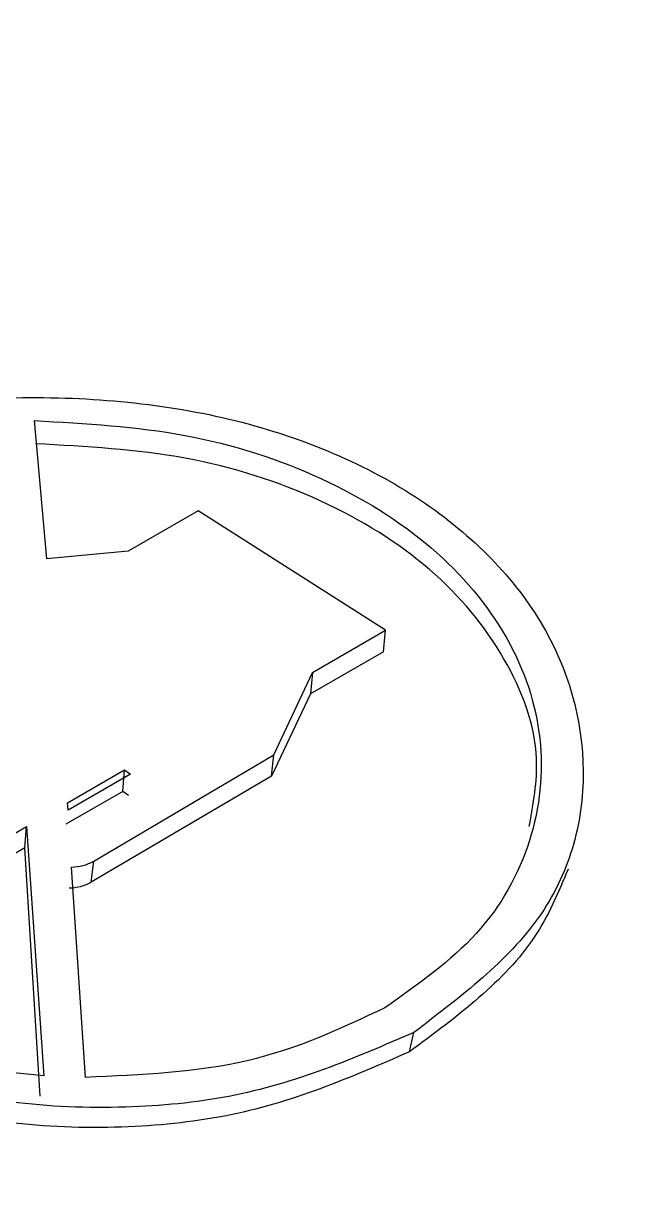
# Model space of a CAD drawing. Header units: millimetres. Extents: x 143 to 484, y 74 to 419.
# Drawn here: x 265.068 to 267.31, y 135.318 to 139.549 of the extents above; entities that cross this region are included whole.
import ezdxf

# ---------------------------------------------------------------- set-up
doc = ezdxf.new("R2010")
doc.units = ezdxf.units.MM

msp = doc.modelspace()

# ---------------------------------------------------------------- linework, layer by layer
at = {"color": 7, "linetype": 'Continuous', "lineweight": 25}
for p, q in [((265.1527, 137.6215), (265.1085, 138.1187)), ((265.6984, 137.7942), (265.4456, 137.6483)), ((266.3728, 137.3637), (265.6984, 137.7942)), ((265.4456, 137.6483), (265.1527, 137.6215)), ((266.1103, 137.2122), (266.3728, 137.3637)), ((266.3657, 137.2866), (266.3728, 137.3637)), ((266.3657, 137.2866), (266.1031, 137.1351)), ((265.9709, 136.9148), (266.1103, 137.2122)), ((266.1103, 137.2122), (266.1031, 137.1351)), ((266.1031, 137.1351), (265.9624, 136.8387)), ((265.3214, 136.5326), (265.9709, 136.9148)), ((265.9624, 136.8387), (265.9709, 136.9148)), ((265.2275, 136.7424), (265.4329, 136.861)), ((265.4543, 136.8462), (265.2291, 136.7162)), ((265.426, 136.7837), (265.4329, 136.861)), ((265.4329, 136.861), (265.4543, 136.8462)), ((265.9624, 136.8387), (265.3128, 136.4565)), ((265.426, 136.7837), (265.2206, 136.6651)), ((265.4473, 136.769), (265.426, 136.7837)), ((265.2291, 136.7162), (265.2275, 136.7424)), ((264.8857, 136.5451), (265.0799, 136.6572)), ((265.073, 136.5799), (265.0799, 136.6572)), ((265.0799, 136.6572), (265.1418, 135.7588)), ((265.073, 136.5799), (264.8788, 136.4678)), ((265.1291, 135.6857), (265.073, 136.5799)), ((265.2919, 135.7535), (265.2415, 136.5109)), ((265.3128, 136.4565), (265.3214, 136.5326)), ((266.4593, 135.8456), (266.4755, 135.9157))]:
    msp.add_line(p, q, dxfattribs=at)
msp.add_arc((235.8456, 110.8071), 30.9078, 2.69159, 55.62306, dxfattribs=at)
for points, knots in [([(276.3362, 120.0909), (276.6566, 120.2954), (277.3664, 120.7485), (278.1512, 121.9164), (278.7072, 123.4491), (278.9316, 125.2693), (278.8243, 127.2923), (278.3873, 129.4443), (277.6378, 131.6415), (276.6046, 133.7998), (275.3273, 135.8364), (273.8553, 137.6722), (272.2443, 139.2395), (270.5591, 140.4676), (268.8539, 141.3482), (267.7737, 141.5845), (267.2336, 141.7027)], [0, 0, 0, 0, 0.05954, 0.131883, 0.204226, 0.276569, 0.348912, 0.421255, 0.493598, 0.565941, 0.638284, 0.710628, 0.782971, 0.855314, 0.927657, 1, 1, 1, 1]), ([(263.5558, 137.8128), (263.7685, 137.913), (264.0851, 138.0621), (264.6056, 138.1741), (265.1455, 138.2199), (265.8301, 138.1604), (266.5188, 137.873), (266.9821, 137.4118), (267.1102, 136.9434), (267.0615, 136.5784), (266.8964, 136.2355), (266.6447, 136.0442), (266.4755, 135.9157)], [0, 0, 0, 0, 0.124394, 0.185139, 0.24969, 0.374671, 0.499999, 0.625327, 0.750309, 0.814865, 0.875607, 1, 1, 1, 1]), ([(265.1085, 138.1187), (265.2921, 138.1083), (265.6597, 138.0874), (266.1558, 137.9249), (266.5583, 137.6738), (266.8324, 137.3462), (266.956, 136.9757), (266.9165, 136.6021), (266.7282, 136.2563), (266.4897, 136.0882), (266.3705, 136.0042)], [0, 0, 0, 0, 0.12508, 0.250383, 0.375775, 0.501095, 0.626205, 0.751032, 0.875595, 1, 1, 1, 1]), ([(266.8911, 136.6576), (266.9059, 136.7384), (266.9428, 136.9413), (266.8201, 137.27), (266.5539, 137.5953), (266.1531, 137.8448), (265.66, 138.0054), (265.2944, 138.0254), (265.1115, 138.0354)], [0, 0, 0, 0, 0.116877, 0.2934832, 0.4701197, 0.6467172, 0.8232842, 1, 1, 1, 1]), ([(265.2415, 136.5109), (265.2557, 136.512), (265.2859, 136.5145), (265.3091, 136.5263), (265.3214, 136.5326)], [0, 0, 0, 0, 0.469016, 1, 1, 1, 1]), ([(267.0309, 136.504), (266.9957, 136.4199), (266.8883, 136.1633), (266.6317, 135.9733), (266.4593, 135.8456)], [0, 0, 0, 0, 0.327798, 1, 1, 1, 1]), ([(265.3128, 136.4565), (265.3005, 136.4502), (265.2773, 136.4384), (265.2472, 136.4358), (265.2331, 136.4346)], [0, 0, 0, 0, 0.532524, 1, 1, 1, 1]), ([(266.3705, 136.0042), (266.2123, 135.9298), (265.8959, 135.7809), (265.4933, 135.7626), (265.2919, 135.7535)], [0, 0, 0, 0, 0.499615, 1, 1, 1, 1]), ([(265.1418, 135.7588), (264.948, 135.7788), (264.6731, 135.8071), (264.4278, 135.8993), (264.3555, 135.9264)], [0, 0, 0, 0, 0.705269, 1, 1, 1, 1]), ([(266.4755, 135.9157), (266.2632, 135.8237), (265.9471, 135.6869), (265.4309, 135.6379), (264.9745, 135.654), (264.6598, 135.7378), (264.4796, 135.7858)], [0, 0, 0, 0, 0.370178, 0.550984, 0.743043, 1, 1, 1, 1]), ([(266.4593, 135.8456), (266.2472, 135.7534), (265.9317, 135.6163), (265.4169, 135.5666), (264.9945, 135.5783), (264.7121, 135.6517), (264.564, 135.6902)], [0, 0, 0, 0, 0.388379, 0.577788, 0.778695, 1, 1, 1, 1])]:
    msp.add_open_spline(points, degree=3, knots=knots, dxfattribs=at)

doc.saveas('drawing.dxf')
